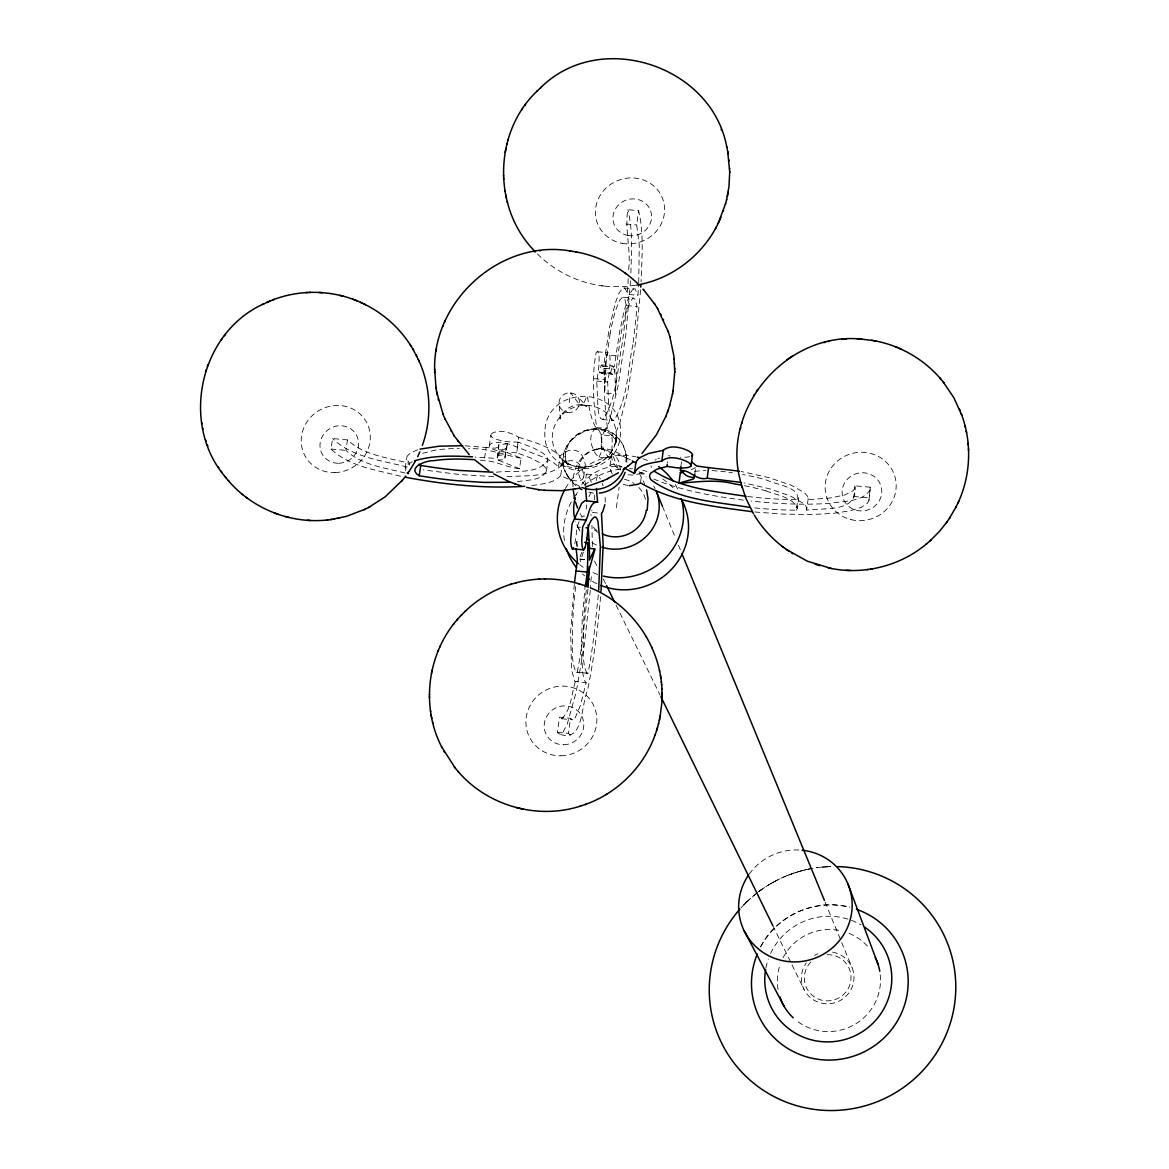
<?xml version="1.0" encoding="UTF-8"?>
<svg xmlns="http://www.w3.org/2000/svg" width="1169" height="1169" viewBox="0 0 1169 1169"><rect width="100%" height="100%" fill="white"/><g stroke="black" fill="none" stroke-linecap="round" stroke-linejoin="round"><path stroke-width="0.75" stroke-dasharray="5 3.75" d="M599.054 457.298L601.056 452.637L601.421 440.625A39.41 6.356 -85 0 0 601.085 434.81L611.869 435.774A39.425 6.254 -85 0 1 612.205 441.59L611.825 453.601L610.247 458.146L598.63 457.24L595.24 453.338A229.299 36.341 -85.5 0 1 593.384 449.554C590.433 443.329 589.132 435 594.349 429.549A140.558 22.635 -84.8 0 1 596.658 427.547C593.384 403.042 591.631 377.076 596.029 352.921A25.513 4.15 -85.2 0 1 597.827 351.913L598.645 353.52A12.727 2.06 -85.2 0 1 599.112 358.43L599.112 360.169A18.368 2.981 -85.2 0 1 598.163 372.823L596.745 381.065L598.002 408.829A55.98 8.957 -85.2 0 0 600.866 418.707L603.102 419.452C617.349 397.577 617.1 368.776 622.259 343.671A137.153 22.138 -85.4 0 0 626.438 305.635L624.611 298.46L622.419 297.321L619.687 300.331L615.829 309.814A83.598 13.151 -85.2 0 0 610.116 333.618M592.376 546.361L591.952 525.363M609.853 458.263L606.083 454.317A229.372 35.771 -85.5 0 1 604.271 450.547C601.377 444.293 600.106 435.993 605.25 430.528A140.601 22.284 -84.7 0 1 607.529 428.526C604.344 403.992 602.663 378.055 607.018 353.871A25.528 4.077 -85.2 0 1 608.801 352.863L609.604 354.47A12.727 2.031 -85.2 0 1 610.043 359.394L610.043 361.133A18.368 2.937 -85.2 0 1 609.107 373.773L607.69 382.029L608.888 409.793M507.478 443.942L504.555 459.022A9.001 2.426 8.2 0 1 502.553 459.768L498.067 460.06L499.543 449.495L504.014 449.203A8.987 2.455 8.2 0 0 506.016 448.458L507.478 443.942L498.988 444.541L497.585 457.503L496.474 458.409L475.096 457.079M628.601 269.644C631.231 249.508 624.465 229.46 627.87 209.719L638.595 210.61C644.163 233.858 641.752 258.159 641.109 281.817M596.292 480.532L597.432 475.067L600.428 478.969M594.568 499.996L594.217 493.128M630.909 273.035C631.26 251.978 633.101 230.337 627.87 209.719M628.235 278.66L627.315 294.354L637.923 295.26L638.522 285.747M638.712 282.62L639.268 245.022L636.681 224.916L638.595 210.61M754.838 511.993L782.543 514.068L810.336 514.579L833.424 513.366L850.404 510.765L861.29 507.375L867.5 503.167L869.005 500.303L870.247 487.195L854.919 485.822L854.802 488.335L853.122 490.761L844.515 495.072L828.982 498.155L807.954 499.601L807.721 496.43L804.564 492.704L790.916 485.077L768.661 477.566L741.146 471.472M412.16 461.711L406.125 465.788L405.614 470.581M417.757 449.787L410.699 452.768L407.133 456.188L406.739 459.125L409.676 463.362L409.296 465.949M630.515 280.925L625.941 333.779L618.182 385.522L609.02 422.447L604.928 431.595L601.085 434.81M558.563 466.636L560.009 456.056A140.178 38.036 7.4 0 1 564.086 453.075C570.311 447.932 580.409 449.305 582.995 457.62A229.782 61.986 8.7 0 1 584.558 461.638C588.869 473.416 573.131 471.107 567.038 467.381A39.366 10.726 7.8 0 1 562.157 465.101L560.725 475.593A39.381 10.638 7.8 0 0 565.606 477.858C571.656 481.526 587.423 483.937 583.126 472.188A229.898 61.46 8.7 0 0 581.563 468.199C578.947 459.943 568.865 458.599 562.654 463.669A140.251 37.7 7.4 0 0 558.577 466.636L552.835 462.15L544.023 457.444L509.231 444.118L500.274 442.174L492.091 443.212A25.513 6.956 8.2 0 0 489.402 445.667L490.03 447.42A12.727 3.478 8.2 0 0 494.005 449.612L495.554 450.138A18.368 5.012 8.2 0 0 507.872 452.491M591.251 576.755L590.52 587.554M640.612 289.824L635.615 342.064L627.943 390.884L619.716 423.397L615.668 432.559L611.869 435.774M497.585 457.503L498.739 444.907M579.152 521.622L577.004 526.985L576.039 536.439A18.47 3.039 -84.8 0 1 574.461 544.725M616.019 440.304L616.268 437.118C615.318 462.588 580.905 476.937 562.245 459.475L567.886 464.59L565.065 460.308L568.046 465.379L565.723 460.893L566.687 463.64L565.007 456.188L565.182 458.526L565.854 450.606L565.679 451.482L568.47 444.366C574.768 433.436 588.182 427.313 600.559 429.724L607.792 432.267L607.018 431.829L613.447 436.519L611.825 434.824L616.355 440.976L614.952 438.433L616.823 443.124L615.961 437.469L615.785 443.124L616.268 437.118M590.301 590.272L584.383 644.777L576.156 692.223L567.286 723.962L563.093 732.042L559.469 734.074L557.452 732.291L559.483 717.225L570.487 718.292L572.591 719.812L575.206 717.693L580.482 705.214L586.137 682.754L584.325 680.197L582.834 673.87L581.388 651.454L582.191 620.169L585.055 587.174M605.264 502.246L605.016 494.107M587.949 589.044L583.039 636.068A138.614 22.971 -84.7 0 1 577.252 672.204L575.937 672.043C570.589 659.93 572.883 645.697 572.328 632.75A84.285 13.502 -84.7 0 1 574.257 599.507L575.732 585.713M598.309 594.904L593.794 637.09A138.658 22.606 -84.7 0 1 588.051 673.242L576.58 672.35M576.288 546.332L576.712 541.656L579.868 541.948M600.588 596.731C597.827 628.367 593.779 659.93 587.393 691.054C580.891 704.249 584.31 743.382 559.469 734.074M808.174 498.695L806.654 510.093C822.874 507.58 857.841 513.162 855.05 487.078M489.343 445.973L490.878 435M586.283 590.14L585.216 600.545A84.314 13.283 -84.7 0 0 583.258 633.773C583.784 646.735 581.504 660.938 586.75 673.081L587.393 673.388M599.609 372.327L602.254 373.627A8.987 1.447 -85.2 0 0 603.014 372.239L603.964 368.308L614.821 369.258L613.871 373.189A8.987 1.417 -85.2 0 1 613.126 374.577L611.197 373.232L599.609 372.327L601.187 365.283L603.014 366.379L604.008 363.749L609.195 328.679L615.274 303.005L619.292 292.542L623.062 287.925L635.001 288.875L637.923 295.26M602.839 366.423L614.236 366.832L619.643 331.806L624.231 310.355L629.726 294.062L632.371 289.854L634.635 288.758M616.165 355.8L605.308 354.85M869.005 500.303L870.247 487.195M506.542 445.988L505.066 456.582M574.286 584.442L570.662 631.64L571.568 669.969L574.797 681.381L586.137 682.754M853.765 497.716L854.919 485.822M754.882 507.901L758.491 508.252A138.147 38.139 7.2 0 0 796.323 510.195L797.609 499.718C800.385 487.035 775.5 484.638 767.332 480.284A84.022 22.649 7.3 0 0 742.563 474.453M796.308 510.181L797.463 508.135L798.763 497.643M680.855 466.796L681.556 461.463M694.781 474.322L695.467 469.003M640.495 482.87L641.883 472.349L647.202 475.754M667.441 463.056L667.616 461.711M612.264 473.869A232.134 63.55 6.9 0 1 610.817 470.888L609.809 466.402L612.088 454.098L617.773 454.273L628.542 458.92A139.666 37.569 8.1 0 1 631.07 460.25M616.399 507.624L619.117 487.152M583.696 476.996L585.114 466.489M570.443 735.155L568.455 733.372L570.487 718.292M546.405 471.355L547.837 460.849M569.23 402.677L570.574 392.842L578.45 403.115L587.32 406.578L584.383 405.058L586.94 406.491L577.734 396.846M517.209 447.946L518.7 437.264C511.321 432.925 502.071 429.578 493.581 432.515A25.499 7.029 8.2 0 0 490.892 435M517.37 481.73C526.708 479.641 542.518 481.219 546.434 470.42A56.01 15.051 8.2 0 0 540.399 463.07L530.858 458L516.698 452.783L518.174 442.145L509.363 441.867A18.353 5.056 8.2 0 1 497.03 439.5L495.495 438.959A12.713 3.507 8.2 0 1 491.506 436.753L490.848 435.306M480.284 460.191C493.99 460.016 506.192 467.527 519.547 468.681L520.994 458.175L499.543 449.495M484.624 458.058L486.099 447.508L495.408 448.165L499.061 446.923M504.993 458.336L506.469 447.756M632.867 344.592C627.753 369.725 627.972 398.454 613.886 420.416L611.694 419.627M405.146 468.258L406.651 457.868M400.558 476.265C376.9 469.923 349.283 466.811 331.046 449.028L332.595 438.565L347.471 439.909C363.895 455.501 388.605 457.81 409.676 463.362M405.088 473.065C385.025 467.688 361.542 465.291 345.922 450.372L347.471 439.909M610.525 373.291L612.337 365.853L613.564 367.314M610.116 333.618L606.141 361.659L604.753 393.032L615.552 393.982L616.969 362.609L620.929 334.568A83.627 12.947 -85.1 0 1 626.584 310.793L630.412 301.237L633.087 298.227L635.264 299.381L637.032 306.541A137.197 21.802 -85.3 0 1 632.853 344.577M611.329 455.238L612.235 460.294A232.003 64.09 6.9 0 0 614.28 464.356L619.146 470.435M575.338 681.717C571.407 693.802 571.378 709.773 561.631 718.73L559.483 717.225M583.389 552.031L580.175 561.69M870.277 489.665C862.357 502.436 843.477 500.843 830.355 503.269C803.936 505.242 777.385 503.839 751.068 501.048M806.654 510.093L806.42 506.937L803.541 503.488L790.726 496.153L769.421 488.774L743.937 482.87M609.897 465.876C612.658 461.916 618.562 466.139 622.04 467.118M581.914 552.265L580.014 556.999M497.263 455.501L506.002 454.566M760.449 947.007C776.406 915.298 815.392 897.909 849.658 907.144M562.157 465.101C547.165 478.165 524.326 475.14 505.753 476.747M560.725 475.593C553.419 483.791 540.969 483.922 530.872 485.719M695.613 467.644L691.157 469.69M581.782 517.268L583.521 516.026A56.404 9.177 -84.7 0 1 584.544 516.113M745.807 902.819L756.489 893.364M758.579 891.815C773.746 880.213 791.705 872.366 810.424 868.757L804.067 870.16M758.886 891.567L761.267 889.77L759.47 891.099M591.309 482.242A233.186 38.431 -84.5 0 0 589.512 477.975L586.253 474.205L585.406 484.609M770.766 883.662L776.581 880.418M655.02 460.162L656.335 459.446M657.869 458.73L659.579 458.058M786.927 875.713L798.792 871.548M791.135 874.091L793.093 873.36M422.652 453.324L435.073 450.197A83.642 22.299 8.2 0 1 459.11 448.516M636.637 474.512L638.698 473.898A39.366 10.74 7.8 0 0 641.883 472.349M596.848 449.086C579.678 452.023 571.758 471.253 573.015 487.005M689.666 456.67L689.038 456.801A18.412 5.114 7.5 0 1 680.402 457.24M635.98 285.192L624.275 286.624L607.018 286.376M694.634 471.385L705.886 470.259M598.557 448.838C610.16 447.406 621.309 453.484 629.521 461.229M596.278 449.188L599.361 448.706M816.327 867.778L817.35 867.632M633.145 475.096L626.964 474.746M520.994 458.175C503.62 455.136 486.801 447.669 468.608 448.721M826.308 866.755L830.808 866.565M516.698 452.783L507.872 452.505M496.314 472.218C512.49 470.026 537.988 475.535 547.881 459.899A55.98 15.182 8.2 0 0 541.861 452.491L532.319 447.391L518.174 442.145M493.654 476.631L459.125 474.497L423.163 469.865M465.043 445.798L486.099 447.508M712.111 470.552L725.496 471.823M579.912 559.191L584.208 559.527M625.941 224.024L636.681 224.916M623.223 297.247L633.89 298.153M626.423 305.635L637.032 306.541M597.271 351.752L608.26 352.702M601.67 364.889L612.571 365.839M600.296 372.268L611.197 373.232M601.801 373.627L612.688 374.577M594.057 378.683L605.045 379.647M596.745 381.065L607.69 382.029M602.488 419.598L613.287 420.548M596.658 427.547L607.529 428.526M331.046 449.028L345.922 450.372M853.618 496.474L868.976 497.862M586.473 474.073L597.432 475.067M592.435 512.475L599.653 513.147M577.004 526.985L580.438 527.307M579.809 559.06L586.064 559.644M577.252 672.19L588.036 673.227M561.631 718.73L572.591 719.812M557.452 732.291L568.455 733.372M537.419 253.936C554.866 271.266 578.056 282.796 602.473 285.864M601.582 285.777L607.909 286.463M628.045 485.603L622.01 483.981M747.692 496.547L759.806 497.804A138.074 38.46 7.2 0 0 797.623 499.718M743.455 500.157C713.046 496.08 682.287 490.965 653.836 479.042M593.691 493.113L587.218 491.784M728.945 472.261L732.393 472.758M668.405 455.705L670.129 456.027M407.28 467.016C381.898 460.484 352.249 457.459 332.595 438.565M623.968 287.852L625.897 289.751L627.315 294.354M518.7 437.264C533.006 441.853 548.539 445.798 560.009 456.056M766.002 490.878C776.464 495.247 792.377 496.767 797.463 508.135M519.547 468.681L498.067 460.06M598.323 532.64L591.426 527.847M565.328 461.857L568.85 464.531L562.245 459.475M575.879 485.632C530.478 445.535 615.449 397.241 626.452 456.582M639.195 473.05L644.762 484.156M580.189 513.615L581.87 516.493M577.72 526.678L580.131 531.588M594.524 561.018L597.724 567.549M603.321 579.006L605.717 583.915M616.107 605.162L660.09 695.102M772.841 925.658L791.238 963.271M792.027 964.907L804.024 989.427M662.487 506.411L675.638 538.398M678.415 545.134L680.49 550.19M825.095 902.088L841.008 940.811M841.709 942.506L852.084 967.757M602.181 483.221L603.043 485.749M618.313 469.222L613.93 458.263A347.514 55.659 -84.2 0 0 609.882 452.228L605.732 448.998L601.977 449.422C601.158 442.554 602.707 430.908 596.146 428.234C590.447 418.4 589.001 406.812 587.379 395.867A7.087 1.169 -85.1 0 0 586.78 396.174L583.696 403.919L573.862 405.526L568.076 408.171L562.508 413.3L560.316 418.634L559.118 404.693M577.661 546.507L576.712 541.656M603.964 368.308L604.753 393.032M614.821 369.258L615.552 393.982M590.944 514.462L591.09 515.587M626.584 457.766L626.862 462.383M626.233 454.843L626.803 459.461M741.029 907.831A123.593 121.693 -24.2 0 1 832.562 866.536M760.887 946.51A78.571 77.329 -24.2 0 1 849.79 907.334M765.943 967.83A63.667 62.658 -24.2 0 1 768.296 959.164M770.532 953.612A63.667 62.658 -24.2 0 1 861.085 924.913M827.097 954.708A23.409 23.029 -24.2 0 1 850.374 982.924A23.409 23.029 -24.2 0 1 816.517 998.194A23.409 23.029 -24.2 0 1 810.775 962.058M596.38 545.017A43.107 41.134 -24.2 0 1 591.207 542.036M579.123 529.265A43.107 41.134 -24.2 0 1 575.528 521.242M576.171 495.072A43.107 41.134 -24.2 0 1 577.311 492.295M581.87 484.477A43.107 41.134 -24.2 0 1 621.879 466.431M638.99 471.735A43.107 41.134 -24.2 0 1 646.194 476.937M653.646 485.997A43.107 41.134 -24.2 0 1 655.049 488.584M832.62 952.165A26.376 25.952 -24.2 0 1 852.566 985.964A26.376 25.952 -24.2 0 1 815.655 1001.073A26.376 25.952 -24.2 0 1 806.259 962.964M814.515 955.424A26.376 25.952 -24.2 0 1 817.876 953.758M579.853 486.552A31.709 30.16 -24.2 0 1 565.27 449.276A31.709 30.16 -24.2 0 1 602.342 429.418A31.709 30.16 -24.2 0 1 625.81 461.93M585.786 485.471A21.057 20.048 -24.2 0 1 591.046 451.292A21.057 20.048 -24.2 0 1 620.154 469.982M638.844 487.473A30.321 28.933 -24.2 0 1 645.712 500.04M596.979 530.594A30.321 28.933 -24.2 0 1 592.537 526.24M586.312 509.056A30.321 28.933 -24.2 0 1 586.575 504.891M588.884 496.825A30.321 28.933 -24.2 0 1 590.886 493.084M624.465 479.305A30.321 28.933 -24.2 0 1 634.08 483.469M611.679 419.671A55.995 8.811 -85.2 0 1 608.888 409.778M597.666 574.417A63.564 60.7 -24.2 0 1 592.172 572.24M583.185 567.228A63.564 60.7 -24.2 0 1 579.649 564.642M565.431 488.525A63.564 60.7 -24.2 0 1 635.775 456.801M642.906 458.745A63.564 60.7 -24.2 0 1 648.4 460.878M675.273 484.55A63.564 60.7 -24.2 0 1 678.59 490.951M596.818 583.682A62.892 60.101 -24.2 0 1 590.477 580.131M584.632 575.864A62.892 60.101 -24.2 0 1 582.454 573.964M564.408 540.546A62.892 60.101 -24.2 0 1 578.407 491.754M584.602 485.383A62.892 60.101 -24.2 0 1 620.681 469.105M629.565 468.667A62.892 60.101 -24.2 0 1 632.517 468.798M642.702 470.318A62.892 60.101 -24.2 0 1 646.939 471.472M662.648 478.939A62.892 60.101 -24.2 0 1 674.484 489.373M749.227 874.076A56.96 55.791 -24.2 0 1 800.736 850.126M880.272 974.888A51.728 50.91 -24.2 0 1 853.18 1025.315A51.728 50.91 -24.2 0 1 796.031 1020.259M778.043 989.544A51.728 50.91 -24.2 0 1 780.191 964.396M783.084 957.689A51.728 50.91 -24.2 0 1 842.133 931.05M849.074 933.33A51.728 50.91 -24.2 0 1 869.356 948.351M592.025 510.283A39.425 6.371 -85 0 1 591.66 510.941M744.507 485.705A84.08 22.459 7.3 0 1 765.973 490.892M651.367 467.41A56.229 15.416 7.4 0 1 651.001 465.744M544.856 432.019C542.299 480.941 619.818 480.707 620.461 433.071C622.96 384.221 545.645 384.543 544.856 432.019M560.725 415.609L560.097 418.984L560.725 415.609M747.473 901.226L742.666 906.048L747.473 901.226M822.275 867.091L828.236 866.682L822.275 867.091M568.865 477.829L566.015 472.846L568.865 477.829M567.652 412.511A10.331 9.79 -24.2 0 0 578.787 398.746A10.331 9.79 -24.2 0 0 561.252 396.802A10.331 9.79 -24.2 0 0 567.652 412.511M579.459 467.001A32.279 30.657 -24.2 0 0 614.163 423.938A32.279 30.657 -24.2 0 0 559.352 417.844A32.279 30.657 -24.2 0 0 579.459 467.001M628.001 235.466A19.464 18.28 -20.7 0 0 650.724 211.136A19.464 18.28 -20.7 0 0 618.065 205.393A19.464 18.28 -20.7 0 0 628.001 235.466M622.405 243.386A34.865 32.732 -20.7 0 0 663.042 199.767A34.865 32.732 -20.7 0 0 604.563 189.568A34.865 32.732 -20.7 0 0 622.405 243.386M338.805 463.26A19.581 18.47 -30.6 0 0 356.209 434.678A19.581 18.47 -30.6 0 0 322.79 435.569A19.581 18.47 -30.6 0 0 338.805 463.26M334.933 472.597A35.07 33.068 -30.6 0 0 366.043 421.395A35.07 33.068 -30.6 0 0 306.205 423.076A35.07 33.068 -30.6 0 0 334.933 472.597M563.765 744.755A19.99 19.259 -30.3 0 0 581.256 715.238A19.99 19.259 -30.3 0 0 546.96 715.939A19.99 19.259 -30.3 0 0 563.765 744.755M560.988 755.788A35.801 34.5 -30.3 0 0 592.288 702.89A35.801 34.5 -30.3 0 0 530.843 704.206A35.801 34.5 -30.3 0 0 560.988 755.788M856.439 510.312A19.902 19.04 -15.4 0 0 881.207 486.845A19.902 19.04 -15.4 0 0 848.197 478.369A19.902 19.04 -15.4 0 0 856.439 510.312M850.813 519.562A35.64 34.106 -15.4 0 0 895.147 477.507A35.64 34.106 -15.4 0 0 836.01 462.383A35.64 34.106 -15.4 0 0 850.813 519.562"/><path stroke-width="1.5" d="M442.028 747.619C419.554 704.965 427.883 648.868 461.857 614.631M660.047 716.904L661.873 702.788L661.902 688.585M434.649 370.105C432.647 300.301 501.048 238.695 570.793 251.057M674.776 371.45L673.081 391.001M589.22 566.614L588.065 587.452M576.142 548.597L577.369 560.272L574.49 582.761M640.787 287.136L640.948 284.476M589.308 548.407L594.758 548.904L594.656 550.38L589.337 569.142L586.692 586.75M598.703 590.053L600.355 546.391L598.017 521.432A56.419 9.045 -84.7 0 0 594.451 517.049C588.226 521.593 587.773 530.361 587.057 537.462A18.47 2.996 -84.8 0 1 584.924 547.706M601.027 591.28L603.146 545.032L601.465 513.308A39.439 6.269 -85 0 0 602.839 511.277L604.928 504.657M584.573 542.387L587.715 542.679C587.642 557.277 588.241 571.729 585.158 586.327M680.855 466.796L680.402 470.362C690.908 469.909 695.906 480.897 707.201 478.253L708.575 467.615L739.495 471.195M741.219 485.077A84.08 22.459 7.3 0 0 734.468 483.908C716.012 479.056 697.294 482.023 678.955 483.177L680.343 472.612L683.646 471.531M691.069 465.846L692.516 454.595L691.58 453.075A25.572 7.102 7.6 0 0 686.276 449.846C679.101 446.938 669.822 444.965 663.261 450.284L648.444 453.514L639.019 457.985L635.965 462.047L634.372 473.533A139.739 37.247 8.1 0 0 627.125 469.543L624.567 468.272M678.955 483.177L693.422 479.012L694.781 474.322M634.387 473.416C638.332 463.713 652.653 463.07 661.844 461.024L663.261 450.284M749.475 507.346C716.363 501.866 679.101 500.376 651.191 479.962A56.258 15.285 7.4 0 1 650.826 473.109L656.467 469.397L667.002 466.402L667.265 464.385M635.775 462.939L635.79 462.822A139.666 37.569 8.1 0 0 632.312 460.922M509.816 482.256L484.361 482.417L457.722 480.751A137.314 37.32 8.5 0 1 419.247 475.739L420.738 465.394L418.999 464.195M408.463 471.765L408.186 473.708L407.221 472.817M436.11 351.095L436.505 348.859M726.534 200.06L728.988 186.412L729.734 171.711M669.545 406.023L672.672 393.252M537.36 90.831C493.026 132.404 492.295 209.236 535.475 251.89M672.496 394.216L673.198 390.285M647.188 510.356L648.035 498.739L646.559 489.884M728.141 192.257L727.366 196.363M505.943 148.39L505.183 152.35M659.725 718.511L658.439 724.166M659.36 720.309L660.31 715.56M431.434 673.753L431.639 672.789M431.946 671.254L432.179 670.056M860.15 338.995C786.196 332.084 720.864 408.755 740.372 480.868M718.19 223.323L725.628 203.538M725.423 204.356L726.709 199.402M740.328 429.052L740.751 427.489M741.701 423.777L742.11 422.214M656.554 730.698L657.489 727.586M657.256 728.448L658.629 723.465M506.893 144.284L507.141 143.363M507.916 140.485L508.223 139.389M263.902 303.794C199.49 332.478 179.558 424.42 225.836 477.566M584.924 547.677L584.558 548.626A12.801 2.075 -84.8 0 1 583.287 549.781L582.513 547.852A25.645 4.15 -84.8 0 1 581.767 541.057L582.644 527.014L586.107 520.088C588.898 514.842 589.834 501.165 597.622 502.173A139.725 21.831 -85.1 0 1 596.804 493.172L596.511 488.54M573.511 547.603A12.801 2.104 -84.8 0 1 572.226 548.743L571.436 546.814A25.645 4.223 -84.9 0 1 570.677 540.034L572.05 523.99L581.753 503.167L585.099 500.58L597.622 502.173M667.426 412.35L668.288 409.881M723.275 211.136L723.538 210.362M667.996 410.787L669.779 405.278M422.345 445.418C432.282 417.728 430.806 386.194 418.37 359.541M584.997 804.593C617.334 793.283 643.841 766.791 655.254 734.497M654.976 735.345L656.788 730.011M205.569 371.435L206.095 369.945M207.337 366.35L207.863 364.874M641.986 453.47L656.364 434.883L665.848 416.398M665.512 417.26L667.704 411.605M624.071 474.979L625.137 472.305M442.598 326.75L443.022 325.727M444.454 322.235L444.921 321.095M958.054 502.816C970.898 475.14 972.111 442.32 961.283 413.797M437.98 651.367L438.404 650.417M439.895 646.983L440.362 645.916M720.937 217.259C707.245 250.677 676.69 276.585 641.343 284.169M417.669 456.684L419.861 451.818M949.389 518.422L956.359 506.323M955.701 507.711L958.726 501.399M716.144 227.283L715.413 228.642M623.618 475.929C619.292 485.413 609.677 492.105 599.332 493.099M594.758 548.904L589.424 560.097L589.512 554.471A9.06 1.461 -84.8 0 0 589.395 551.096L587.715 542.679M415.214 461.434L408.887 471.794M753.523 395.853L754.429 394.435M756.401 391.279L757.307 389.891M929.866 541.042L939.569 531.296L947.197 521.622M946.335 522.879L950.265 517.136M522.002 109.608L522.572 108.79M524.969 105.312L525.582 104.436M221.189 339.96L222.183 338.659M224.39 335.708L225.369 334.436M368.542 507.507L385.185 496.825L402.384 480.225M401.478 481.35L405.745 476.09M453.397 624.436L454.054 623.632M456.772 620.271L457.488 619.409M464.97 611.519C477.96 598.952 493.976 589.483 511.277 584.164M461.127 615.376L465.744 610.744M540.546 87.836C599.77 28.553 712.155 65.449 726.826 147.265M536.644 91.518L541.291 87.105M829.654 568.149C863.584 575.323 900.51 566.015 926.944 543.541M925.848 544.506L931.006 540.034M627.899 466.153L633.057 462.003M661.844 461.024C668.434 455.749 677.699 457.722 684.888 460.615A25.586 7.029 7.6 0 1 690.178 463.815L691.127 465.598A12.771 3.507 7.5 0 1 688.862 467.235L687.65 467.512A18.426 5.071 7.5 0 1 676.383 467.746L667.002 466.402M623.252 469.573L628.615 465.627M792.319 356.15L786.605 359.935M606.039 794.613L606.784 794.146M618.43 472.758L607.544 478.749M330.549 519.591L346.316 516.391L365.269 509.158M364.056 509.786L369.842 506.849M266.853 302.42C296.634 288.728 332.347 289.064 361.981 303.005M262.353 304.524L269.907 301.091M585.903 486.859L603.146 480.78M602.283 481.19L608.377 478.355M272.815 299.922L274.32 299.322M457.824 771.145C487.064 805.719 537.448 820.127 580.511 806.069M414.513 460.805C433.275 455.194 453.251 455.749 472.597 456.874M579.649 806.376L585.83 804.301M515.69 582.893C538.383 576.741 562.917 577.851 585.041 585.771M510.298 584.456L516.669 582.615M420.051 449.13L438.974 446.207L462.632 445.71M823.765 342.605L825.548 342.181M827.9 341.611L829.522 341.231M636.93 285.031L640.51 284.345M543.731 490.293L562.099 490.673L580.277 488.189L579.327 488.364M573.628 489.416L574.593 489.241M333.399 519.211L334.714 518.963M337.622 518.422L339.083 518.159M866.93 569.654L868.289 569.464M870.773 569.084L872.293 568.865M533.955 251.613L534.993 251.467M539.713 250.794L540.75 250.648M224.886 476.426C248.749 507.346 289.108 524.457 327.904 519.898M326.619 520.059L332.011 519.416M841.855 339.346L843.711 339.2M844.909 339.098L846.546 338.966M524.706 486.289C484.901 488.847 444.907 484.624 405.789 477.317M305.781 292.601L307.579 292.513M308.967 292.455L310.545 292.367M544.476 578.962L545.455 578.947M538.851 579.137L539.83 579.123M629.302 485.676L637.31 484.419A39.395 10.638 7.8 0 0 640.495 482.87C674.118 502.582 714.376 506.498 752.295 511.73M492.85 472.203L459.183 470.42A137.241 37.642 8.5 0 1 420.723 465.408M846.02 570.311L850.521 570.487M860.925 339.054L874.178 340.705M857.169 338.849L858.543 338.922M707.201 478.253L741.453 482.417M307.213 520.278L308.484 520.351M308.981 520.38L310.516 520.468M859.04 338.937L861.772 339.098M473.693 459.622L460.732 459.052A83.686 22.109 8.2 0 0 433.626 460.688C426.101 460.265 406.154 467.79 419.247 475.739M319.093 292.469L322.439 292.688M708.575 467.615L696.739 466.022L691.653 461.945M575.046 519.065L586.107 520.088M585.961 527.803L588.022 528.008M572.372 548.831L583.419 549.854M576.127 571.013L587.101 572.036M526.591 487.415L538.982 489.723M537.974 489.621L544.739 490.396M746.143 496.357C715.136 491.521 681.805 488.54 654.669 471.502M575.543 251.832C599.478 256.026 621.893 267.891 639.122 284.973M569.785 250.911L576.536 251.978M874.763 340.822C900.305 345.542 924.065 359.351 940.87 379.151M873.17 340.515L876.019 341.056M871.563 340.237L872.308 340.384M694.328 477.858L689.14 476.704A9.031 2.47 7.4 0 1 686.232 475.505L680.402 470.362M786.401 549.459L807.326 561.178L831.159 568.455M828.12 567.827L829.873 568.192M680.343 472.612L681.746 472.919M516.625 807.647L523.069 809.123M341.494 295.786L343.058 296.181M285.441 516.566L286.916 516.932M287.472 517.078L288.714 517.399M339.974 295.392L341.275 295.728M578.801 583.769L579.692 584.018M815.071 564.174L819.601 565.635M493.596 473.869L509.099 481.643L520.994 485.895M274.13 512.855L278.617 514.492M357.407 300.988L352.906 299.249M514.492 483.703L515.485 484.098M895.79 346.886L897.295 347.529M899.136 348.304L900.817 349.02M590.287 587.788C631.07 604.212 660.149 645.405 661.961 689.301M363.837 303.896C382.994 313.102 399.462 327.788 410.83 345.717M360.534 302.318L365.459 304.671M579.415 488.189L581.884 489.636M788.812 551.11C774.813 541.802 762.933 529.352 754.21 515.003M791.647 552.937L792.816 553.697M488.715 470.771L474.234 459.49M782.339 546.507L783.581 547.399M242.246 494.224L243.415 495.13M246.221 497.307L247.287 498.14M625.152 273.064L625.912 273.663M469.295 454.726L454.332 436.139L444.761 418.37M654.859 304.291L643.125 289.181L643.739 289.883M441.531 746.684L454.975 767.712M943.076 381.81L953.86 397.723L961.897 415.375M454.303 766.922L458.526 771.978M228.262 480.474L229.168 481.555M939.803 377.865L944.187 383.169M457.532 440.801L458.219 441.677M217.975 466.606L218.808 467.848M220.941 471.034L221.745 472.218M657.446 308.411L668.42 332.098M654.362 303.516L657.899 309.127M412.701 348.771L419.072 361.031M409.983 344.344L413.578 350.189M450.796 430.382L451.38 431.332M453.718 435.131L454.332 436.139M753.464 513.702L745.676 497.848L740.751 482.373M646.165 636.477L646.574 637.251M744.244 930.992L784.209 1006.538M444.045 751.419L444.571 752.412M660.704 314.125L661.099 314.943M663.247 319.239L663.612 320.014M606.506 585.537L614.514 601.889M660.894 696.739L772.841 925.658M416.106 354.806L416.778 356.253M651.615 646.983L651.951 647.772M436.622 391.688L443.124 414.425M442.7 413.402L445.228 419.481M662.487 506.411L656.262 491.258A43.107 41.134 -24.2 0 1 647.115 535.563A43.107 41.134 -24.2 0 1 601.977 547.209M681.863 553.551L824.408 900.408M959.325 408.814L959.924 410.363M848.036 884.173L878.007 964.22M721.112 129.233L721.39 130.007M577.574 508.018L575.499 502.1M205.554 439.705L206.065 441.122M207.322 444.804L207.819 446.193M669.822 336.555L673.885 356.034L674.776 372.195M668.142 331.236L670.071 337.33M741.745 486.143L742.125 487.619M507.273 201.638L507.536 202.705M506.148 197.035L506.382 197.985M965.039 425.706L965.419 427.313M966.222 430.981L966.588 432.603M437.06 394.114L437.308 395.195M438.156 398.819L438.433 400.061M574.753 499.192L573.19 489.884M431.58 717.313L431.814 718.307M432.618 721.945L432.866 723.1M727.702 151.459L729.748 172.369M726.65 146.461L727.849 152.16M659.418 670.363L659.579 671.225M660.397 675.419L660.529 676.15M504.906 190.547L505.081 191.497M505.709 194.902L505.914 196.012M201.594 422.491L201.872 423.982M202.558 427.81L202.836 429.286M434.634 369.039L436.052 388.342M435.876 387.26L436.826 392.945M430.499 710.679L430.66 711.673M431.186 715.063L431.376 716.217M588.095 524.939L589.571 548.422M727.98 152.92L728.112 153.753M660.66 676.968L660.777 677.845M661.318 681.805L661.42 682.535M729.003 159.978L729.091 160.84M674.528 363.048L674.586 363.822M674.162 358.576L674.235 359.541M661.581 684.172L661.639 685.063M968.122 443.372L968.239 444.994M968.473 448.808L968.59 450.43M585.552 487.531L585.859 492.164A139.681 22.182 -85.1 0 0 586.706 501.165M503.503 175.218L503.532 176.139M503.62 178.039L503.664 179.193M729.646 168.219L729.661 169.096M429.461 694.079L429.476 695.058M429.476 696.592L429.491 697.835M662.078 692.574L662.078 697.396M434.663 371.245L434.663 372.56M674.747 368.25L674.761 369.229M692.516 454.595L692.53 454.858A12.757 3.551 7.5 0 1 691.58 455.998M837.808 866.594A123.593 121.693 -24.2 0 1 951.376 1019.558A123.593 121.693 -24.2 0 1 774.024 1096.595A123.593 121.693 -24.2 0 1 739.86 909.131M856.439 909.307A78.571 77.329 -24.2 0 1 903.155 1009.037A78.571 77.329 -24.2 0 1 801.16 1055.037A78.571 77.329 -24.2 0 1 757.307 954.036M864.885 927.309A63.667 62.658 -24.2 0 1 885.021 1006.611A63.667 62.658 -24.2 0 1 808.48 1039.007A63.667 62.658 -24.2 0 1 765.666 969.306M588.796 540.297A43.107 41.134 -24.2 0 1 586.531 538.383M574.739 518.408A43.107 41.134 -24.2 0 1 575.25 497.921M624.231 468.316A31.709 30.16 -24.2 0 1 581.87 487.429M646.267 510.371A30.321 28.933 -24.2 0 1 602.327 533.912M681.848 500.522A63.564 60.7 -24.2 0 1 603.379 576.083M578.509 563.721A63.564 60.7 -24.2 0 1 564.715 489.826M637.222 457.123A63.564 60.7 -24.2 0 1 640.086 457.868M658.571 466.636A63.564 60.7 -24.2 0 1 672.906 480.912M681.074 498.725A62.892 60.101 -24.2 0 1 671.927 568.865A62.892 60.101 -24.2 0 1 600.837 585.45M589.264 579.342A62.892 60.101 -24.2 0 1 586.896 577.661M576.536 567.696A62.892 60.101 -24.2 0 1 566.395 548.889M802.066 850.243A56.96 55.791 -24.2 0 1 849.995 920.441A56.96 55.791 -24.2 0 1 771.365 957.016A56.96 55.791 -24.2 0 1 748.467 875.186M875.245 957.499A51.728 50.91 -24.2 0 1 879.775 971.278M793.283 1017.878A51.728 50.91 -24.2 0 1 779.767 996.602"/></g></svg>
